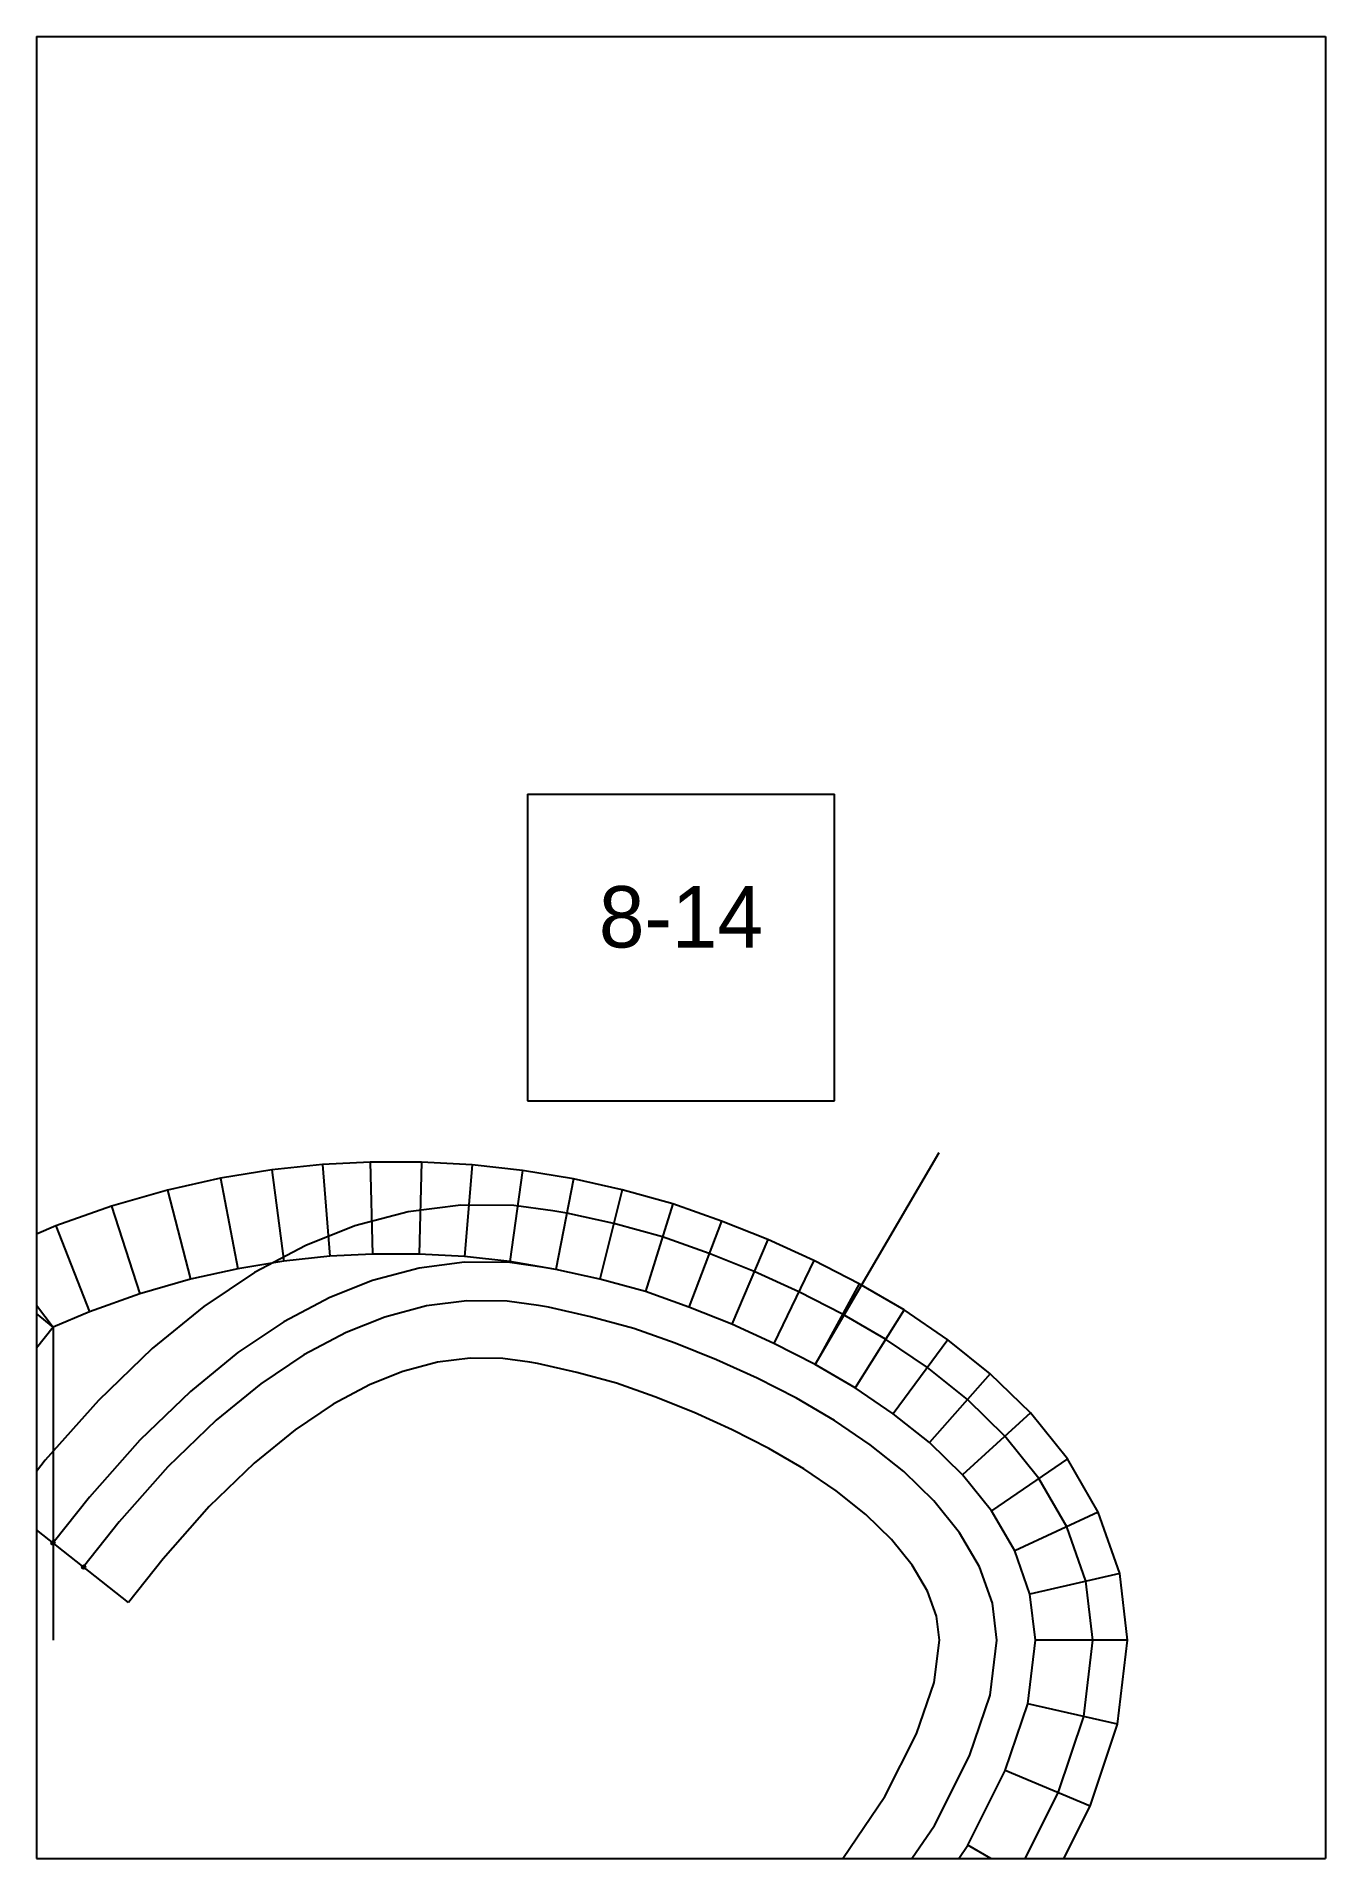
# Paper-space layout 'Plan 8-14' of a CAD drawing. Header units: metres, sheet in millimetres. Extents: x 0 to 210, y 0 to 297.
# The model-space entities are those that its viewports show. They can reach past a viewport. Long polylines and large blocks are cut down to what shows.
import ezdxf
from ezdxf.enums import TextEntityAlignment as Align

# ---------------------------------------------------------------- set-up
doc = ezdxf.new("R2010")
doc.units = ezdxf.units.M
for name, color, linetype in [('default', 7, 'Continuous'), ('mcircles', 7, 'Continuous'), ('TEXTLAYER', 7, 'Continuous'), ('VIEWPORTS', 7, 'Continuous')]:
    doc.layers.add(name, color=color, linetype=linetype)

msp = doc.modelspace()

# ---------------------------------------------------------------- linework, layer by layer
at = {"color": 9}
for p, q in [((2730, -1782), (2730, -2079)), ((2730, -1782), (2730, -2079)), ((2940, -1782), (2940, -2079)), ((2940, -1782), (2940, -2079)), ((2520, -2079), (2730, -2079)), ((2520, -2079), (2730, -2079)), ((2730, -2079), (2940, -2079)), ((2730, -2079), (2730, -2376)), ((2730, -2079), (2940, -2079)), ((2730, -2079), (2730, -2376)), ((2940, -2079), (3150, -2079)), ((2940, -2079), (2940, -2376)), ((2940, -2079), (3150, -2079)), ((2940, -2079), (2940, -2376)), ((2810, -2202.5), (2860, -2202.5)), ((2810, -2202.5), (2810, -2252.5)), ((2860, -2252.5), (2860, -2202.5)), ((2810, -2252.5), (2860, -2252.5)), ((2520, -2376), (2730, -2376)), ((2520, -2376), (2730, -2376)), ((2730, -2376), (2940, -2376)), ((2730, -2376), (2730, -2673)), ((2730, -2376), (2940, -2376)), ((2730, -2376), (2730, -2673)), ((2940, -2376), (3150, -2376)), ((2940, -2376), (2940, -2673)), ((2940, -2376), (3150, -2376)), ((2940, -2376), (2940, -2673))]:
    msp.add_line(p, q, dxfattribs=at)
at = {"layer": 'default', "color": 7, "linetype": 'Continuous'}
for p, q in [((2776.62, -2262.87), (2768.32, -2263.76)), ((2784.38, -2262.47), (2776.62, -2262.87)), ((2776.62, -2262.87), (2777.8, -2277.83)), ((2784.38, -2262.47), (2784.77, -2277.46)), ((2792.75, -2262.47), (2784.38, -2262.47)), ((2792.75, -2262.47), (2792.33, -2277.46)), ((2800.96, -2262.93), (2792.75, -2262.47)), ((2800.96, -2262.93), (2799.71, -2277.88)), ((2809.18, -2263.84), (2800.96, -2262.93)), ((2856.83, -2295.45), (2877.04, -2260.93)), ((2732.71, -2289.36), (2701.54, -2264.3)), ((2759.98, -2265.12), (2751.37, -2267.03)), ((2768.32, -2263.76), (2759.98, -2265.12)), ((2759.98, -2265.12), (2762.82, -2279.85)), ((2768.32, -2263.76), (2770.32, -2278.62)), ((2809.18, -2263.84), (2807.11, -2278.7)), ((2817.5, -2265.23), (2809.18, -2263.84)), ((2817.5, -2265.23), (2814.62, -2279.96)), ((2825.41, -2267.01), (2817.5, -2265.23)), ((2751.37, -2267.03), (2742.25, -2269.65)), ((2751.37, -2267.03), (2755.07, -2281.57)), ((2825.41, -2267.01), (2821.8, -2281.57)), ((2833.68, -2269.27), (2825.41, -2267.01)), ((2742.25, -2269.65), (2733.18, -2272.89)), ((2742.25, -2269.65), (2746.84, -2283.93)), ((2790.53, -2270.58), (2781.84, -2272.88)), ((2799.16, -2269.48), (2790.53, -2270.58)), ((2807.79, -2269.55), (2799.16, -2269.48)), ((2814.13, -2270.4), (2807.79, -2269.55)), ((2816.41, -2270.78), (2814.13, -2270.4)), ((2824.05, -2272.49), (2816.41, -2270.78)), ((2833.68, -2269.27), (2829.19, -2283.58)), ((2841.6, -2272.08), (2833.68, -2269.27)), ((2733.18, -2272.89), (2723.31, -2277.04)), ((2733.18, -2272.89), (2738.62, -2286.87)), ((2781.84, -2272.88), (2773.87, -2276.05)), ((2831.99, -2274.66), (2824.05, -2272.49)), ((2839.59, -2277.37), (2831.99, -2274.66)), ((2841.6, -2272.08), (2836.28, -2286.11)), ((2849.16, -2275.12), (2841.6, -2272.08)), ((2723.31, -2277.04), (2732.71, -2289.36)), ((2773.87, -2276.05), (2765.51, -2280.49)), ((2777.8, -2277.83), (2770.32, -2278.62)), ((2784.77, -2277.46), (2777.8, -2277.83)), ((2792.33, -2277.46), (2784.77, -2277.46)), ((2799.71, -2277.88), (2792.33, -2277.46)), ((2807.11, -2278.7), (2799.71, -2277.88)), ((2846.94, -2280.31), (2839.59, -2277.37)), ((2849.16, -2275.12), (2843.28, -2288.92)), ((2856.65, -2278.51), (2849.16, -2275.12)), ((2762.82, -2279.85), (2755.07, -2281.57)), ((2765.51, -2280.49), (2757.26, -2286.03)), ((2770.32, -2278.62), (2762.82, -2279.85)), ((2792.33, -2279.75), (2784.77, -2281.76)), ((2799.71, -2278.81), (2792.33, -2279.75)), ((2807.11, -2278.87), (2799.71, -2278.81)), ((2814.62, -2279.96), (2807.11, -2278.7)), ((2812.73, -2279.64), (2807.11, -2278.87)), ((2814.62, -2279.96), (2812.73, -2279.64)), ((2821.8, -2281.57), (2814.62, -2279.96)), ((2821.8, -2281.57), (2814.62, -2279.96)), ((2854.2, -2283.6), (2846.94, -2280.31)), ((2856.65, -2278.51), (2850.14, -2292.02)), ((2864.04, -2282.3), (2856.65, -2278.51)), ((2755.07, -2281.57), (2746.84, -2283.93)), ((2784.77, -2281.76), (2777.8, -2284.53)), ((2829.19, -2283.58), (2821.8, -2281.57)), ((2829.19, -2283.58), (2821.8, -2281.57)), ((2836.28, -2286.11), (2829.19, -2283.58)), ((2836.28, -2286.11), (2829.19, -2283.58)), ((2861.32, -2287.25), (2854.2, -2283.6)), ((2864.04, -2282.3), (2856.83, -2295.45)), ((2871.35, -2286.58), (2864.04, -2282.3)), ((2738.62, -2286.87), (2732.71, -2289.36)), ((2746.84, -2283.93), (2738.62, -2286.87)), ((2757.26, -2286.03), (2748.86, -2292.86)), ((2777.8, -2284.53), (2770.32, -2288.51)), ((2793.54, -2285.93), (2786.75, -2287.74)), ((2800.09, -2285.1), (2793.54, -2285.93)), ((2806.66, -2285.16), (2800.09, -2285.1)), ((2811.78, -2285.87), (2806.66, -2285.16)), ((2813.41, -2286.14), (2811.78, -2285.87)), ((2820.28, -2287.68), (2813.41, -2286.14)), ((2843.28, -2288.92), (2836.28, -2286.11)), ((2843.28, -2288.92), (2836.28, -2286.11)), ((2871.35, -2286.58), (2863.35, -2299.26)), ((2878.49, -2291.43), (2871.35, -2286.58)), ((2732.71, -2289.36), (2577.68, -2487.06)), ((2732.71, -2289.36), (2732.71, -2340.39)), ((2770.32, -2288.51), (2762.82, -2293.54)), ((2786.75, -2287.74), (2780.45, -2290.25)), ((2827.3, -2289.59), (2820.28, -2287.68)), ((2834.05, -2292), (2827.3, -2289.59)), ((2850.14, -2292.02), (2843.28, -2288.92)), ((2850.14, -2292.02), (2843.28, -2288.92)), ((2868.34, -2291.36), (2861.32, -2287.25)), ((2780.45, -2290.25), (2773.56, -2293.92)), ((2840.81, -2294.71), (2834.05, -2292)), ((2856.83, -2295.45), (2850.14, -2292.02)), ((2856.83, -2295.45), (2850.14, -2292.02)), ((2875.13, -2295.97), (2868.34, -2291.36)), ((2878.49, -2291.43), (2869.58, -2303.5)), ((2885.39, -2296.97), (2878.49, -2291.43)), ((2748.86, -2292.86), (2740.09, -2301.33)), ((2762.82, -2293.54), (2755.07, -2299.85)), ((2773.56, -2293.92), (2766.56, -2298.61)), ((2795.33, -2295.11), (2789.68, -2296.62)), ((2800.64, -2294.43), (2795.33, -2295.11)), ((2805.99, -2294.48), (2800.64, -2294.43)), ((2810.37, -2295.11), (2805.99, -2294.48)), ((2811.61, -2295.31), (2810.37, -2295.11)), ((2818.03, -2296.75), (2811.61, -2295.31)), ((2847.41, -2297.69), (2840.81, -2294.71)), ((2863.35, -2299.26), (2856.83, -2295.45)), ((2863.35, -2299.26), (2856.83, -2295.45)), ((2766.56, -2298.61), (2759.25, -2304.56)), ((2784.37, -2298.74), (2778.36, -2301.94)), ((2789.68, -2296.62), (2784.37, -2298.74)), ((2824.5, -2298.51), (2818.03, -2296.75)), ((2830.74, -2300.75), (2824.5, -2298.51)), ((2853.8, -2300.97), (2847.41, -2297.69)), ((2881.65, -2301.2), (2875.13, -2295.97)), ((2885.39, -2296.97), (2875.46, -2308.21)), ((2891.95, -2303.37), (2885.39, -2296.97)), ((2740.09, -2301.33), (2731.44, -2311.08)), ((2755.07, -2299.85), (2746.84, -2307.8)), ((2837.14, -2303.31), (2830.74, -2300.75)), ((2859.98, -2304.59), (2853.8, -2300.97)), ((2869.58, -2303.5), (2863.35, -2299.26)), ((2869.58, -2303.5), (2863.35, -2299.26)), ((2887.77, -2307.17), (2881.65, -2301.2)), ((2759.25, -2304.56), (2751.39, -2312.16)), ((2778.36, -2301.94), (2772.13, -2306.12)), ((2843.35, -2306.12), (2837.14, -2303.31)), ((2865.84, -2308.56), (2859.98, -2304.59)), ((2875.46, -2308.21), (2869.58, -2303.5)), ((2875.46, -2308.21), (2869.58, -2303.5)), ((2891.95, -2303.37), (2880.85, -2313.46)), ((2897.94, -2310.83), (2891.95, -2303.37)), ((2772.13, -2306.12), (2765.46, -2311.56)), ((2849.3, -2309.17), (2843.35, -2306.12)), ((2893.28, -2314.03), (2887.77, -2307.17)), ((2746.84, -2307.8), (2738.62, -2317.08)), ((2854.99, -2312.5), (2849.3, -2309.17)), ((2871.28, -2312.93), (2865.84, -2308.56)), ((2880.85, -2313.46), (2875.46, -2308.21)), ((2880.85, -2313.46), (2875.46, -2308.21)), ((2731.44, -2311.08), (2725.37, -2318.78)), ((2751.39, -2312.16), (2743.45, -2321.12)), ((2765.46, -2311.56), (2758.14, -2318.63)), ((2860.28, -2316.08), (2854.99, -2312.5)), ((2876.19, -2317.7), (2871.28, -2312.93)), ((2885.57, -2319.32), (2880.85, -2313.46)), ((2885.57, -2319.32), (2880.85, -2313.46)), ((2897.94, -2310.83), (2885.57, -2319.32)), ((2902.97, -2319.54), (2897.94, -2310.83)), ((2865.09, -2319.93), (2860.28, -2316.08)), ((2897.84, -2321.91), (2893.28, -2314.03)), ((2745.01, -2334.25), (2725.37, -2318.78)), ((2738.62, -2317.08), (2732.71, -2324.56)), ((2758.14, -2318.63), (2750.62, -2327.12)), ((2880.38, -2322.89), (2876.19, -2317.7)), ((2889.36, -2325.83), (2885.57, -2319.32)), ((2889.36, -2325.83), (2885.57, -2319.32)), ((2902.97, -2319.54), (2889.36, -2325.83)), ((2906.47, -2329.53), (2902.97, -2319.54)), ((2743.45, -2321.12), (2737.66, -2328.46)), ((2869.28, -2323.99), (2865.09, -2319.93)), ((2900.96, -2330.81), (2897.84, -2321.91)), ((2732.71, -2324.56), (2732.71, -2324.56)), ((2872.68, -2328.19), (2869.28, -2323.99)), ((2883.64, -2328.47), (2880.38, -2322.89)), ((2737.66, -2328.46), (2737.66, -2328.46)), ((2750.62, -2327.12), (2745.01, -2334.25)), ((2875.15, -2332.39), (2872.68, -2328.19)), ((2885.72, -2334.35), (2883.64, -2328.47)), ((2891.85, -2332.93), (2889.36, -2325.83)), ((2891.85, -2332.93), (2889.36, -2325.83)), ((2906.47, -2329.53), (2891.85, -2332.93)), ((2902.09, -2340.39), (2900.96, -2330.81)), ((2907.74, -2340.39), (2906.47, -2329.53)), ((2745.01, -2334.25), (2745.01, -2334.25)), ((2876.61, -2336.47), (2875.15, -2332.39)), ((2886.44, -2340.39), (2885.72, -2334.35)), ((2892.74, -2340.39), (2891.85, -2332.93)), ((2892.74, -2340.39), (2891.85, -2332.93)), ((2877.09, -2340.39), (2876.61, -2336.47)), ((2876.22, -2347.32), (2877.09, -2340.39)), ((2885.34, -2349.39), (2886.44, -2340.39)), ((2891.49, -2350.78), (2892.74, -2340.39)), ((2891.49, -2350.78), (2892.74, -2340.39)), ((2907.74, -2340.39), (2892.74, -2340.39)), ((2900.61, -2352.84), (2902.09, -2340.39)), ((2906.12, -2354.09), (2907.74, -2340.39)), ((2873.36, -2355.65), (2876.22, -2347.32)), ((2881.99, -2359.25), (2885.34, -2349.39)), ((2887.81, -2361.67), (2891.49, -2350.78)), ((2887.81, -2361.67), (2891.49, -2350.78)), ((2906.12, -2354.09), (2891.49, -2350.78)), ((2896.44, -2365.27), (2900.61, -2352.84)), ((2901.65, -2367.45), (2906.12, -2354.09)), ((2868.23, -2365.88), (2873.36, -2355.65)), ((2876.29, -2370.62), (2881.99, -2359.25)), ((2881.73, -2373.8), (2887.81, -2361.67)), ((2881.73, -2373.8), (2887.81, -2361.67)), ((2901.65, -2367.45), (2887.81, -2361.67)), ((2860.77, -2376.84), (2868.23, -2365.88)), ((2889.79, -2378.54), (2896.44, -2365.27)), ((2894.66, -2381.4), (2901.65, -2367.45)), ((2868.25, -2382.44), (2876.29, -2370.62)), ((2873.29, -2386.22), (2881.73, -2373.8)), ((2873.29, -2386.22), (2881.73, -2373.8)), ((2894.66, -2381.4), (2881.73, -2373.8)), ((2850.94, -2388.76), (2860.77, -2376.84))]:
    msp.add_line(p, q, dxfattribs=at)
at = {"layer": 'mcircles', "color": 7, "linetype": 'Continuous'}
for centre in [(2732.69, -2324.59), (2737.69, -2328.49)]:
    msp.add_circle(centre, 0.3, dxfattribs=at)

# ---------------------------------------------------------------- texts
at = {"layer": 'TEXTLAYER', "color": 1}
msp.add_text('8-14', height=10, dxfattribs=at).set_placement((2835, -2227.5), align=Align.CENTER)

psp = doc.layouts.new('Plan 8-14')

# ---------------------------------------------------------------- viewports
at = {"layer": 'VIEWPORTS'}
psp.add_viewport(center=(105, 148.5), size=(210, 297), view_center_point=(2835, -2227.5), view_height=297, dxfattribs=at)

doc.saveas('drawing.dxf')
